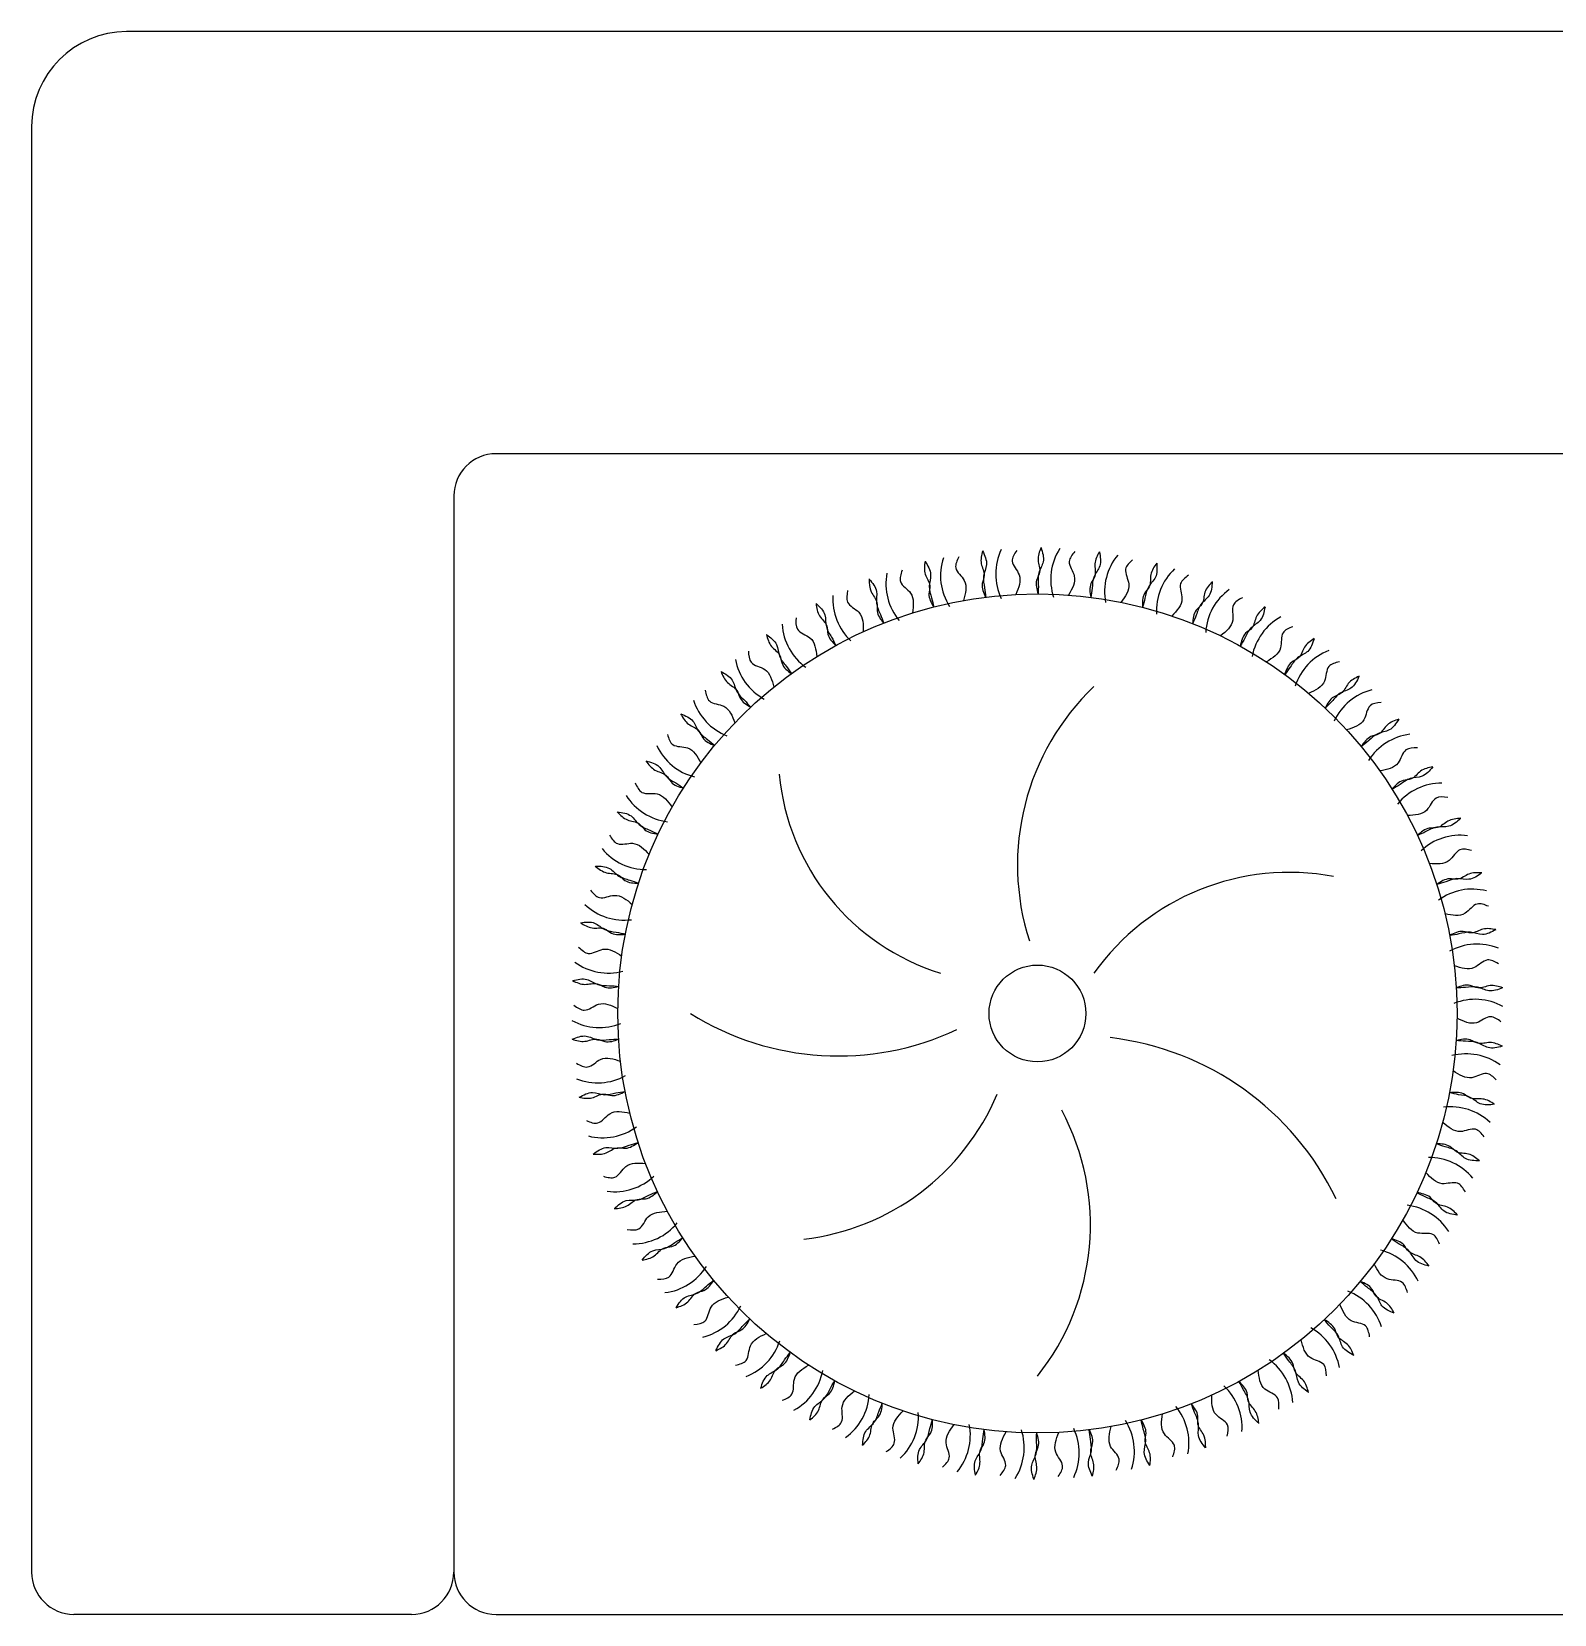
# Model space of a CAD drawing. Header units: millimetres. Extents: x -30782 to 40110, y 35885 to 73818.
# Drawn here: x -14454 to -13733, y 56395 to 57145 of the extents above; entities that cross this region are included whole.
import ezdxf

# ---------------------------------------------------------------- set-up
doc = ezdxf.new("R2010")
doc.units = ezdxf.units.MM

# ---------------------------------------------------------------- blocks, each defined once
blk = doc.blocks.new('A$C53D8033F')
for p, q in [((2818.56, 1858.82, -685.71), (858.56, 1858.82, -685.71)), ((813.56, 1813.82, -685.71), (813.56, 1128.82, -685.71)), ((1543.56, 1658.82, -685.71), (1033.56, 1658.82, -685.71)), ((1013.56, 1638.82, -685.71), (1013.56, 1128.82, -685.71)), ((993.56, 1108.82, -685.71), (833.56, 1108.82, -685.71)), ((1033.56, 1108.82, -685.71), (1543.56, 1108.82, -685.71))]:
    blk.add_line(p, q)
for radius in [198.8, 22.94]:
    blk.add_circle((1290.06, 1393.56, -685.71), radius)
for centre, radius, start, end in [((858.56, 1813.82, -685.71), 45, 90, 180), ((1033.56, 1638.82, -685.71), 20, 90, 180), ((1297.4, 1601.82, -685.71), 27.11, 154.63169, 205.36831), ((1323.45, 1599.25, -685.71), 27.11, 147.43169, 198.16831), ((1271.24, 1601.09, -685.71), 27.11, 161.83169, 212.56831), ((1348.96, 1593.45, -685.71), 27.11, 140.23169, 190.96831), ((1245.38, 1597.1, -685.71), 27.11, 169.03169, 219.76831), ((1373.55, 1584.49, -685.71), 27.11, 133.03169, 183.76831), ((1220.22, 1589.89, -685.71), 27.11, 176.23169, 226.96831), ((1396.82, 1572.52, -685.71), 27.11, 125.83169, 176.56831), ((1196.17, 1579.59, -685.71), 27.11, 183.43169, 234.16831), ((1418.41, 1557.73, -685.71), 27.11, 118.63169, 169.36831), ((1173.59, 1566.36, -685.71), 27.11, 190.63169, 241.36831), ((1437.97, 1540.35, -685.71), 27.11, 111.43169, 162.16831), ((1397.65, 1463.85, -685.71), 117.06, 133.6679, 197.87122), ((1455.2, 1520.65, -685.71), 27.11, 104.23169, 154.96831), ((1152.85, 1550.4, -685.71), 27.11, 197.83169, 248.56831), ((1469.83, 1498.95, -685.71), 27.11, 97.03169, 147.76831), ((1134.28, 1531.96, -685.71), 27.11, 205.03169, 255.76831), ((1276.61, 1517.09, -685.71), 109.36, 185.29092, 252.74967), ((1481.62, 1475.59, -685.71), 27.11, 89.83169, 140.56831), ((1118.16, 1511.35, -685.71), 27.11, 212.23169, 262.96831), ((1490.39, 1450.93, -685.71), 27.11, 82.63169, 133.36831), ((1104.75, 1488.88, -685.71), 27.11, 219.43169, 270.16831), ((1409.39, 1346.87, -685.71), 113.57, 79.35144, 144.59886), ((1496, 1425.37, -685.71), 27.11, 75.43169, 126.16831), ((1094.27, 1464.9, -685.71), 27.11, 226.63169, 277.36831), ((1498.37, 1399.31, -685.71), 27.11, 68.23169, 118.96831), ((1086.87, 1439.8, -685.71), 27.11, 233.83169, 284.56831), ((1497.44, 1373.16, -685.71), 27.11, 61.03169, 111.76831), ((1082.68, 1413.97, -685.71), 27.11, 241.03169, 291.76831), ((1195.76, 1505.47, -685.71), 132.04, 237.9414, 295.13068), ((1308.62, 1246.69, -685.71), 136.34, 25.66288, 83.32625), ((1493.25, 1347.33, -685.71), 27.11, 53.83169, 104.56831), ((1081.76, 1387.81, -685.71), 27.11, 248.23169, 298.96831), ((1166.44, 1399.23, -685.71), 113.34, 276.58188, 337.23451), ((1200.04, 1293.45, -685.71), 115.1, 321.45659, 28.14162), ((1485.85, 1322.22, -685.71), 27.11, 46.63169, 97.36831), ((1084.12, 1361.75, -685.71), 27.11, 255.43169, 306.16831), ((1475.37, 1298.25, -685.71), 27.11, 39.43169, 90.16831), ((1089.73, 1336.19, -685.71), 27.11, 262.63169, 313.36831), ((1461.96, 1275.77, -685.71), 27.11, 32.23169, 82.96831), ((1098.5, 1311.53, -685.71), 27.11, 269.83169, 320.56831), ((1445.84, 1255.16, -685.71), 27.11, 25.03169, 75.76831), ((1110.29, 1288.17, -685.71), 27.11, 277.03169, 327.76831), ((1427.27, 1236.72, -685.71), 27.11, 17.83169, 68.56831), ((1124.92, 1266.47, -685.71), 27.11, 284.23169, 334.96831), ((1142.15, 1246.78, -685.71), 27.11, 291.43169, 342.16831), ((1406.53, 1220.76, -685.71), 27.11, 10.63169, 61.36831), ((1161.71, 1229.4, -685.71), 27.11, 298.63169, 349.36831), ((1383.96, 1207.53, -685.71), 27.11, 3.43169, 54.16831), ((1359.9, 1197.23, -685.71), 27.11, 356.23169, 46.96831), ((1183.3, 1214.6, -685.71), 27.11, 305.83169, 356.56831), ((1206.57, 1202.63, -685.71), 27.11, 313.03169, 3.76831), ((1308.88, 1186.03, -685.71), 27.11, 341.83169, 32.56831), ((1334.74, 1190.02, -685.71), 27.11, 349.03169, 39.76831), ((1231.16, 1193.68, -685.71), 27.11, 320.23169, 10.96831), ((1256.68, 1187.87, -685.71), 27.11, 327.43169, 18.16831), ((1282.72, 1185.31, -685.71), 27.11, 334.63169, 25.36831), ((833.56, 1128.82, -685.71), 20, 180, 270), ((993.56, 1128.82, -685.71), 20, 270, 0), ((1033.56, 1128.82, -685.71), 20, 180, 270)]:
    blk.add_arc(centre, radius, start, end)
for points in [[(1264.06, 1612.82, -685.71), (1263.44, 1606.71, -685.71), (1264.85, 1601.08, -685.71), (1263.94, 1597.25, -685.71), (1265.45, 1590.83, -685.71)], [(1264.08, 1612.74, -685.71), (1265.92, 1606.29, -685.71), (1264.54, 1600.76, -685.71), (1265, 1595.24, -685.71), (1265.49, 1590.83, -685.71)], [(1280.22, 1612.97, -685.71), (1278.14, 1607.9, -685.71), (1281.37, 1601.45, -685.71), (1279.88, 1592.1, -685.71)], [(1291.75, 1614.35, -685.71), (1290.36, 1608.36, -685.71), (1291.06, 1602.61, -685.71), (1289.67, 1598.92, -685.71), (1290.36, 1592.36, -685.71)], [(1291.75, 1614.27, -685.71), (1292.77, 1607.64, -685.71), (1290.71, 1602.33, -685.71), (1290.47, 1596.79, -685.71), (1290.41, 1592.36, -685.71)], [(1236.79, 1607.83, -685.71), (1236.93, 1601.69, -685.71), (1239.04, 1596.29, -685.71), (1238.61, 1592.37, -685.71), (1240.92, 1586.19, -685.71)], [(1236.81, 1607.75, -685.71), (1239.45, 1601.59, -685.71), (1238.77, 1595.93, -685.71), (1239.92, 1590.5, -685.71), (1240.96, 1586.2, -685.71)], [(1252.8, 1610.01, -685.71), (1251.37, 1604.72, -685.71), (1255.38, 1598.73, -685.71), (1255.07, 1589.26, -685.71)], [(1307.79, 1612.47, -685.71), (1305.1, 1607.71, -685.71), (1307.49, 1600.9, -685.71), (1304.84, 1591.81, -685.71)], [(1319.41, 1612.4, -685.71), (1317.28, 1606.63, -685.71), (1317.25, 1600.83, -685.71), (1315.41, 1597.35, -685.71), (1315.28, 1590.75, -685.71)], [(1319.4, 1612.32, -685.71), (1319.58, 1605.61, -685.71), (1316.87, 1600.6, -685.71), (1315.94, 1595.13, -685.71), (1315.33, 1590.75, -685.71)], [(1335.09, 1608.52, -685.71), (1331.82, 1604.13, -685.71), (1333.34, 1597.08, -685.71), (1329.57, 1588.39, -685.71)], [(1346.6, 1607, -685.71), (1343.77, 1601.54, -685.71), (1343.01, 1595.79, -685.71), (1340.75, 1592.57, -685.71), (1339.79, 1586.04, -685.71)], [(1346.59, 1606.91, -685.71), (1345.93, 1600.24, -685.71), (1342.61, 1595.61, -685.71), (1341, 1590.3, -685.71), (1339.84, 1586.03, -685.71)], [(1210.35, 1599.47, -685.71), (1211.27, 1593.39, -685.71), (1214.03, 1588.29, -685.71), (1214.1, 1584.36, -685.71), (1217.16, 1578.51, -685.71)], [(1210.39, 1599.39, -685.71), (1213.78, 1593.6, -685.71), (1213.81, 1587.91, -685.71), (1215.63, 1582.67, -685.71), (1217.21, 1578.53, -685.71)], [(1225.96, 1603.63, -685.71), (1225.21, 1598.2, -685.71), (1229.94, 1592.76, -685.71), (1230.82, 1583.33, -685.71)], [(1361.68, 1601.19, -685.71), (1357.88, 1597.24, -685.71), (1358.51, 1590.05, -685.71), (1353.68, 1581.91, -685.71)], [(1372.91, 1598.23, -685.71), (1369.42, 1593.17, -685.71), (1367.94, 1587.56, -685.71), (1365.3, 1584.64, -685.71), (1363.52, 1578.29, -685.71)], [(1372.88, 1598.15, -685.71), (1371.39, 1591.61, -685.71), (1367.52, 1587.43, -685.71), (1365.26, 1582.36, -685.71), (1363.57, 1578.27, -685.71)], [(1200.14, 1593.94, -685.71), (1200.08, 1588.46, -685.71), (1205.45, 1583.66, -685.71), (1207.51, 1574.41, -685.71)], [(1387.14, 1590.57, -685.71), (1382.88, 1587.13, -685.71), (1382.6, 1579.93, -685.71), (1376.78, 1572.45, -685.71)], [(1185.17, 1587.85, -685.71), (1186.84, 1581.94, -685.71), (1190.22, 1577.23, -685.71), (1190.79, 1573.33, -685.71), (1194.55, 1567.91, -685.71)], [(1185.22, 1587.78, -685.71), (1189.31, 1582.47, -685.71), (1190.05, 1576.82, -685.71), (1192.52, 1571.85, -685.71), (1194.6, 1567.94, -685.71)], [(1397.9, 1586.23, -685.71), (1393.81, 1581.65, -685.71), (1391.64, 1576.27, -685.71), (1388.65, 1573.71, -685.71), (1386.1, 1567.62, -685.71)], [(1397.87, 1586.15, -685.71), (1395.57, 1579.85, -685.71), (1391.2, 1576.19, -685.71), (1388.33, 1571.45, -685.71), (1386.14, 1567.6, -685.71)], [(1175.73, 1581.09, -685.71), (1176.36, 1575.65, -685.71), (1182.29, 1571.55, -685.71), (1185.49, 1562.63, -685.71)], [(1411.06, 1576.85, -685.71), (1406.41, 1573.97, -685.71), (1405.23, 1566.86, -685.71), (1398.52, 1560.17, -685.71)], [(1161.65, 1573.17, -685.71), (1164.05, 1567.52, -685.71), (1167.99, 1563.27, -685.71), (1169.04, 1559.47, -685.71), (1173.46, 1554.57, -685.71)], [(1161.7, 1573.11, -685.71), (1166.42, 1568.35, -685.71), (1167.87, 1562.84, -685.71), (1170.94, 1558.22, -685.71), (1173.5, 1554.6, -685.71)], [(1421.2, 1571.19, -685.71), (1416.56, 1567.16, -685.71), (1413.74, 1562.1, -685.71), (1410.45, 1559.93, -685.71), (1407.16, 1554.21, -685.71)], [(1421.16, 1571.12, -685.71), (1418.09, 1565.16, -685.71), (1413.29, 1562.08, -685.71), (1409.85, 1557.73, -685.71), (1407.2, 1554.19, -685.71)], [(1153.13, 1565.28, -685.71), (1154.43, 1559.96, -685.71), (1160.83, 1556.64, -685.71), (1165.12, 1548.19, -685.71)], [(1433.08, 1560.24, -685.71), (1428.1, 1557.97, -685.71), (1426.04, 1551.06, -685.71), (1418.54, 1545.26, -685.71)], [(1140.15, 1555.66, -685.71), (1143.24, 1550.35, -685.71), (1147.69, 1546.63, -685.71), (1149.2, 1542.99, -685.71), (1154.2, 1538.68, -685.71)], [(1140.21, 1555.61, -685.71), (1145.49, 1551.47, -685.71), (1147.62, 1546.19, -685.71), (1151.24, 1541.99, -685.71), (1154.23, 1538.72, -685.71)], [(1442.43, 1553.36, -685.71), (1437.32, 1549.94, -685.71), (1433.89, 1545.27, -685.71), (1430.36, 1543.53, -685.71), (1426.37, 1538.27, -685.71)], [(1442.38, 1553.29, -685.71), (1438.58, 1547.76, -685.71), (1433.44, 1545.3, -685.71), (1429.48, 1541.42, -685.71), (1426.4, 1538.24, -685.71)], [(1132.69, 1546.76, -685.71), (1134.65, 1541.65, -685.71), (1141.41, 1539.16, -685.71), (1146.73, 1531.32, -685.71)], [(1452.84, 1541, -685.71), (1447.62, 1539.37, -685.71), (1444.71, 1532.77, -685.71), (1436.54, 1527.96, -685.71)], [(1121.01, 1535.6, -685.71), (1124.75, 1530.71, -685.71), (1129.62, 1527.58, -685.71), (1131.58, 1524.16, -685.71), (1137.08, 1520.51, -685.71)], [(1121.08, 1535.55, -685.71), (1126.84, 1532.11, -685.71), (1129.62, 1527.13, -685.71), (1133.74, 1523.42, -685.71), (1137.11, 1520.55, -685.71)], [(1461.26, 1533, -685.71), (1455.76, 1530.25, -685.71), (1451.77, 1526.05, -685.71), (1448.05, 1524.76, -685.71), (1443.43, 1520.05, -685.71)], [(1461.2, 1532.94, -685.71), (1456.74, 1527.93, -685.71), (1451.33, 1526.14, -685.71), (1446.91, 1522.78, -685.71), (1443.46, 1520.01, -685.71)], [(1114.73, 1525.83, -685.71), (1117.31, 1521, -685.71), (1124.34, 1519.38, -685.71), (1130.59, 1512.27, -685.71)], [(1470.04, 1519.44, -685.71), (1464.65, 1518.47, -685.71), (1460.93, 1512.29, -685.71), (1452.23, 1508.54, -685.71)], [(1104.55, 1513.29, -685.71), (1108.86, 1508.91, -685.71), (1114.09, 1506.41, -685.71), (1116.46, 1503.27, -685.71), (1122.37, 1500.34, -685.71)], [(1104.62, 1513.25, -685.71), (1110.76, 1510.56, -685.71), (1114.14, 1505.97, -685.71), (1118.69, 1502.8, -685.71), (1122.4, 1500.38, -685.71)], [(1477.38, 1510.44, -685.71), (1471.59, 1508.4, -685.71), (1467.1, 1504.73, -685.71), (1463.24, 1503.93, -685.71), (1458.07, 1499.83, -685.71)], [(1477.32, 1510.39, -685.71), (1472.27, 1505.98, -685.71), (1466.68, 1504.88, -685.71), (1461.87, 1502.11, -685.71), (1458.1, 1499.79, -685.71)], [(1099.53, 1502.81, -685.71), (1102.7, 1498.35, -685.71), (1109.87, 1497.62, -685.71), (1116.97, 1491.34, -685.71)], [(1484.4, 1495.89, -685.71), (1478.93, 1495.61, -685.71), (1474.47, 1489.94, -685.71), (1465.37, 1487.31, -685.71)], [(1091, 1489.09, -685.71), (1095.83, 1485.29, -685.71), (1101.34, 1483.47, -685.71), (1104.08, 1480.65, -685.71), (1110.31, 1478.48, -685.71)], [(1091.08, 1489.06, -685.71), (1097.51, 1487.17, -685.71), (1101.44, 1483.04, -685.71), (1106.35, 1480.46, -685.71), (1110.33, 1478.52, -685.71)], [(1490.56, 1486.04, -685.71), (1484.55, 1484.75, -685.71), (1479.63, 1481.67, -685.71), (1475.71, 1481.35, -685.71), (1470.07, 1477.93, -685.71)], [(1490.48, 1486, -685.71), (1484.92, 1482.26, -685.71), (1479.23, 1481.86, -685.71), (1474.12, 1479.72, -685.71), (1470.09, 1477.89, -685.71)], [(1087.34, 1478.07, -685.71), (1091.04, 1474.04, -685.71), (1098.25, 1474.21, -685.71), (1106.08, 1468.88, -685.71)], [(1495.69, 1470.72, -685.71), (1490.23, 1471.13, -685.71), (1485.09, 1466.07, -685.71), (1475.73, 1464.6, -685.71)], [(1080.6, 1463.39, -685.71), (1085.87, 1460.23, -685.71), (1091.56, 1459.1, -685.71), (1094.63, 1456.65, -685.71), (1101.09, 1455.28, -685.71)], [(1080.68, 1463.37, -685.71), (1087.3, 1462.29, -685.71), (1091.71, 1458.69, -685.71), (1096.91, 1456.75, -685.71), (1101.1, 1455.33, -685.71)], [(1500.57, 1460.19, -685.71), (1494.44, 1459.65, -685.71), (1489.18, 1457.21, -685.71), (1485.25, 1457.39, -685.71), (1479.22, 1454.71, -685.71)], [(1500.49, 1460.16, -685.71), (1494.5, 1457.14, -685.71), (1488.81, 1457.46, -685.71), (1483.47, 1455.97, -685.71), (1479.24, 1454.66, -685.71)], [(1078.35, 1452, -685.71), (1082.53, 1448.46, -685.71), (1089.66, 1449.54, -685.71), (1098.09, 1445.23, -685.71)], [(1503.74, 1444.34, -685.71), (1498.37, 1445.43, -685.71), (1492.64, 1441.05, -685.71), (1483.17, 1440.77, -685.71)], [(1073.5, 1436.59, -685.71), (1079.12, 1434.11, -685.71), (1084.91, 1433.71, -685.71), (1088.27, 1431.66, -685.71), (1094.84, 1431.11, -685.71)], [(1073.58, 1436.58, -685.71), (1080.28, 1436.34, -685.71), (1085.11, 1433.32, -685.71), (1090.51, 1432.05, -685.71), (1094.85, 1431.16, -685.71)], [(1507.26, 1433.28, -685.71), (1501.12, 1433.52, -685.71), (1495.59, 1431.76, -685.71), (1491.71, 1432.43, -685.71), (1485.39, 1430.52, -685.71)], [(1507.18, 1433.26, -685.71), (1500.86, 1431.01, -685.71), (1495.25, 1432.05, -685.71), (1489.76, 1431.24, -685.71), (1485.4, 1430.47, -685.71)], [(1072.7, 1425.01, -685.71), (1077.28, 1422.02, -685.71), (1084.22, 1423.98, -685.71), (1093.13, 1420.76, -685.71)], [(1508.42, 1417.16, -685.71), (1503.23, 1418.92, -685.71), (1497, 1415.29, -685.71), (1487.57, 1416.19, -685.71)], [(1069.9, 1409.11, -685.71), (1076.58, 1409.71, -685.71), (1081.75, 1407.32, -685.71), (1087.26, 1406.73, -685.71), (1091.68, 1406.39, -685.71)], [(1069.81, 1409.11, -685.71), (1075.7, 1407.35, -685.71), (1081.49, 1407.68, -685.71), (1085.08, 1406.07, -685.71), (1091.68, 1406.35, -685.71)], [(1510.52, 1405.74, -685.71), (1504.46, 1406.75, -685.71), (1498.76, 1405.7, -685.71), (1494.99, 1406.85, -685.71), (1488.49, 1405.74, -685.71)], [(1510.44, 1405.73, -685.71), (1503.89, 1404.3, -685.71), (1498.46, 1406.02, -685.71), (1492.91, 1405.91, -685.71), (1488.49, 1405.69, -685.71)], [(1070.47, 1397.51, -685.71), (1075.39, 1395.12, -685.71), (1082.03, 1397.94, -685.71), (1091.28, 1395.86, -685.71)], [(1509.65, 1389.61, -685.71), (1504.73, 1392, -685.71), (1498.09, 1389.18, -685.71), (1488.85, 1391.26, -685.71)], [(1069.6, 1381.38, -685.71), (1075.66, 1380.37, -685.71), (1081.37, 1381.43, -685.71), (1085.13, 1380.28, -685.71), (1091.64, 1381.38, -685.71)], [(1069.68, 1381.39, -685.71), (1076.24, 1382.83, -685.71), (1081.67, 1381.1, -685.71), (1087.21, 1381.21, -685.71), (1091.63, 1381.43, -685.71)], [(1510.23, 1378.02, -685.71), (1503.55, 1377.41, -685.71), (1498.38, 1379.81, -685.71), (1492.86, 1380.39, -685.71), (1488.44, 1380.73, -685.71)], [(1510.31, 1378.02, -685.71), (1504.42, 1379.77, -685.71), (1498.63, 1379.44, -685.71), (1495.04, 1381.06, -685.71), (1488.45, 1380.78, -685.71)], [(1071.7, 1369.96, -685.71), (1076.89, 1368.21, -685.71), (1083.12, 1371.83, -685.71), (1092.56, 1370.93, -685.71)], [(1507.43, 1362.12, -685.71), (1502.84, 1365.11, -685.71), (1495.9, 1363.14, -685.71), (1486.99, 1366.36, -685.71)], [(1072.87, 1353.84, -685.71), (1079.01, 1353.61, -685.71), (1084.53, 1355.37, -685.71), (1088.41, 1354.7, -685.71), (1094.73, 1356.61, -685.71)], [(1072.95, 1353.87, -685.71), (1079.27, 1356.11, -685.71), (1084.87, 1355.08, -685.71), (1090.36, 1355.89, -685.71), (1094.72, 1356.66, -685.71)], [(1506.54, 1350.54, -685.71), (1499.84, 1350.78, -685.71), (1495.01, 1353.81, -685.71), (1489.61, 1355.08, -685.71), (1485.27, 1355.97, -685.71)], [(1506.63, 1350.53, -685.71), (1501, 1353.02, -685.71), (1495.22, 1353.41, -685.71), (1491.86, 1355.46, -685.71), (1485.28, 1356.01, -685.71)], [(1076.38, 1342.78, -685.71), (1081.75, 1341.69, -685.71), (1087.48, 1346.07, -685.71), (1096.95, 1346.35, -685.71)], [(1501.77, 1335.12, -685.71), (1497.6, 1338.66, -685.71), (1490.47, 1337.58, -685.71), (1482.03, 1341.9, -685.71)], [(1079.56, 1326.94, -685.71), (1085.68, 1327.47, -685.71), (1090.94, 1329.91, -685.71), (1094.87, 1329.73, -685.71), (1100.9, 1332.42, -685.71)], [(1079.63, 1326.97, -685.71), (1085.62, 1329.99, -685.71), (1091.31, 1329.66, -685.71), (1096.66, 1331.15, -685.71), (1100.89, 1332.46, -685.71)], [(1499.44, 1323.75, -685.71), (1492.82, 1324.83, -685.71), (1488.41, 1328.43, -685.71), (1483.21, 1330.37, -685.71), (1479.02, 1331.8, -685.71)], [(1499.52, 1323.73, -685.71), (1494.26, 1326.9, -685.71), (1488.57, 1328.02, -685.71), (1485.49, 1330.47, -685.71), (1479.04, 1331.84, -685.71)], [(1084.43, 1316.4, -685.71), (1089.89, 1315.99, -685.71), (1095.03, 1321.05, -685.71), (1104.39, 1322.52, -685.71)], [(1492.78, 1309.05, -685.71), (1489.08, 1313.08, -685.71), (1481.87, 1312.91, -685.71), (1474.04, 1318.24, -685.71)], [(1089.57, 1301.08, -685.71), (1095.57, 1302.38, -685.71), (1100.49, 1305.45, -685.71), (1104.41, 1305.77, -685.71), (1110.06, 1309.19, -685.71)], [(1089.64, 1301.12, -685.71), (1095.2, 1304.87, -685.71), (1100.89, 1305.26, -685.71), (1106, 1307.4, -685.71), (1110.03, 1309.24, -685.71)], [(1489.04, 1298.06, -685.71), (1482.61, 1299.96, -685.71), (1478.68, 1304.09, -685.71), (1473.77, 1306.66, -685.71), (1469.79, 1308.6, -685.71)], [(1489.12, 1298.03, -685.71), (1484.29, 1301.83, -685.71), (1478.79, 1303.66, -685.71), (1476.04, 1306.48, -685.71), (1469.81, 1308.64, -685.71)], [(1095.73, 1291.24, -685.71), (1101.19, 1291.51, -685.71), (1105.66, 1297.18, -685.71), (1114.76, 1299.81, -685.71)], [(1480.59, 1284.31, -685.71), (1477.42, 1288.78, -685.71), (1470.25, 1289.51, -685.71), (1463.15, 1295.78, -685.71)], [(1102.74, 1276.68, -685.71), (1108.54, 1278.72, -685.71), (1113.03, 1282.39, -685.71), (1116.88, 1283.19, -685.71), (1122.05, 1287.3, -685.71)], [(1102.81, 1276.73, -685.71), (1107.86, 1281.14, -685.71), (1113.45, 1282.24, -685.71), (1118.25, 1285.02, -685.71), (1122.02, 1287.34, -685.71)], [(1475.5, 1273.87, -685.71), (1469.36, 1276.56, -685.71), (1465.98, 1281.15, -685.71), (1461.43, 1284.32, -685.71), (1457.72, 1286.74, -685.71)], [(1475.58, 1273.83, -685.71), (1471.26, 1278.21, -685.71), (1466.03, 1280.71, -685.71), (1463.66, 1283.85, -685.71), (1457.75, 1286.79, -685.71)], [(1110.08, 1267.69, -685.71), (1115.47, 1268.65, -685.71), (1119.19, 1274.83, -685.71), (1127.89, 1278.58, -685.71)], [(1465.39, 1261.29, -685.71), (1462.81, 1266.12, -685.71), (1455.79, 1267.74, -685.71), (1449.53, 1274.86, -685.71)], [(1118.87, 1254.12, -685.71), (1124.36, 1256.87, -685.71), (1128.36, 1261.08, -685.71), (1132.08, 1262.36, -685.71), (1136.69, 1267.08, -685.71)], [(1118.93, 1254.18, -685.71), (1123.38, 1259.19, -685.71), (1128.79, 1260.99, -685.71), (1133.21, 1264.34, -685.71), (1136.66, 1267.11, -685.71)], [(1459.04, 1251.58, -685.71), (1453.28, 1255.01, -685.71), (1450.51, 1259.99, -685.71), (1446.39, 1263.7, -685.71), (1443.01, 1266.57, -685.71)], [(1459.11, 1251.53, -685.71), (1455.38, 1256.41, -685.71), (1450.5, 1259.55, -685.71), (1448.54, 1262.96, -685.71), (1443.04, 1266.61, -685.71)], [(1127.28, 1246.12, -685.71), (1132.51, 1247.75, -685.71), (1135.42, 1254.35, -685.71), (1143.58, 1259.16, -685.71)], [(1447.43, 1240.36, -685.71), (1445.48, 1245.47, -685.71), (1438.71, 1247.96, -685.71), (1433.39, 1255.81, -685.71)], [(1137.69, 1233.77, -685.71), (1142.8, 1237.18, -685.71), (1146.24, 1241.85, -685.71), (1149.77, 1243.59, -685.71), (1153.76, 1248.85, -685.71)], [(1137.75, 1233.83, -685.71), (1141.54, 1239.36, -685.71), (1146.68, 1241.82, -685.71), (1150.64, 1245.7, -685.71), (1153.72, 1248.89, -685.71)], [(1439.91, 1231.52, -685.71), (1434.63, 1235.65, -685.71), (1432.5, 1240.93, -685.71), (1428.88, 1245.13, -685.71), (1425.89, 1248.4, -685.71)], [(1439.97, 1231.46, -685.71), (1436.88, 1236.77, -685.71), (1432.44, 1240.49, -685.71), (1430.92, 1244.13, -685.71), (1425.93, 1248.44, -685.71)], [(1147.04, 1226.88, -685.71), (1152.02, 1229.15, -685.71), (1154.08, 1236.06, -685.71), (1161.58, 1241.86, -685.71)], [(1426.99, 1221.84, -685.71), (1425.69, 1227.16, -685.71), (1419.29, 1230.48, -685.71), (1415, 1238.93, -685.71)], [(1158.92, 1215.93, -685.71), (1163.56, 1219.96, -685.71), (1166.38, 1225.03, -685.71), (1169.67, 1227.19, -685.71), (1172.97, 1232.91, -685.71)], [(1158.97, 1216, -685.71), (1162.04, 1221.96, -685.71), (1166.83, 1225.05, -685.71), (1170.28, 1229.39, -685.71), (1172.93, 1232.94, -685.71)], [(1418.42, 1214.01, -685.71), (1413.7, 1218.77, -685.71), (1412.25, 1224.29, -685.71), (1409.18, 1228.91, -685.71), (1406.63, 1232.52, -685.71)], [(1418.48, 1213.95, -685.71), (1416.08, 1219.61, -685.71), (1412.13, 1223.86, -685.71), (1411.08, 1227.65, -685.71), (1406.67, 1232.55, -685.71)], [(1169.06, 1210.27, -685.71), (1173.72, 1213.15, -685.71), (1174.9, 1220.26, -685.71), (1181.6, 1226.96, -685.71)], [(1404.39, 1206.03, -685.71), (1403.77, 1211.47, -685.71), (1397.83, 1215.57, -685.71), (1394.63, 1224.49, -685.71)], [(1182.22, 1200.89, -685.71), (1186.32, 1205.47, -685.71), (1188.48, 1210.85, -685.71), (1191.47, 1213.42, -685.71), (1194.03, 1219.5, -685.71)], [(1182.25, 1200.97, -685.71), (1184.55, 1207.27, -685.71), (1188.92, 1210.93, -685.71), (1191.8, 1215.67, -685.71), (1193.98, 1219.52, -685.71)], [(1394.91, 1199.34, -685.71), (1390.82, 1204.66, -685.71), (1390.07, 1210.31, -685.71), (1387.61, 1215.28, -685.71), (1385.52, 1219.18, -685.71)], [(1394.95, 1199.27, -685.71), (1393.28, 1205.18, -685.71), (1389.9, 1209.9, -685.71), (1389.34, 1213.79, -685.71), (1385.57, 1219.21, -685.71)], [(1192.99, 1196.55, -685.71), (1197.25, 1199.99, -685.71), (1197.52, 1207.2, -685.71), (1203.34, 1214.68, -685.71)], [(1207.22, 1188.9, -685.71), (1210.71, 1193.95, -685.71), (1212.18, 1199.56, -685.71), (1214.83, 1202.48, -685.71), (1216.6, 1208.84, -685.71)], [(1207.24, 1188.98, -685.71), (1208.73, 1195.52, -685.71), (1212.61, 1199.69, -685.71), (1214.87, 1204.76, -685.71), (1216.55, 1208.85, -685.71)], [(1369.74, 1187.73, -685.71), (1366.35, 1193.52, -685.71), (1366.31, 1199.22, -685.71), (1364.49, 1204.46, -685.71), (1362.92, 1208.6, -685.71)], [(1369.77, 1187.66, -685.71), (1368.86, 1193.73, -685.71), (1366.09, 1198.83, -685.71), (1366.02, 1202.77, -685.71), (1362.96, 1208.61, -685.71)], [(1379.98, 1193.18, -685.71), (1380.05, 1198.66, -685.71), (1374.67, 1203.47, -685.71), (1372.62, 1212.72, -685.71)], [(1218.44, 1185.94, -685.71), (1222.24, 1189.88, -685.71), (1221.61, 1197.07, -685.71), (1226.45, 1205.22, -685.71)], [(1233.54, 1180.21, -685.71), (1234.2, 1186.88, -685.71), (1237.52, 1191.51, -685.71), (1239.12, 1196.82, -685.71), (1240.28, 1201.1, -685.71)], [(1233.52, 1180.13, -685.71), (1236.35, 1185.58, -685.71), (1237.11, 1191.33, -685.71), (1239.37, 1194.56, -685.71), (1240.33, 1201.08, -685.71)], [(1343.31, 1179.37, -685.71), (1340.67, 1185.54, -685.71), (1341.35, 1191.19, -685.71), (1340.2, 1196.62, -685.71), (1339.16, 1200.92, -685.71)], [(1343.34, 1179.29, -685.71), (1343.19, 1185.43, -685.71), (1341.09, 1190.84, -685.71), (1341.51, 1194.75, -685.71), (1339.21, 1200.93, -685.71)], [(1354.16, 1183.49, -685.71), (1354.91, 1188.92, -685.71), (1350.18, 1194.36, -685.71), (1349.3, 1203.8, -685.71)], [(1245.03, 1178.6, -685.71), (1248.3, 1182.99, -685.71), (1246.78, 1190.04, -685.71), (1250.55, 1198.73, -685.71)], [(1260.72, 1174.81, -685.71), (1260.54, 1181.51, -685.71), (1263.25, 1186.52, -685.71), (1264.18, 1191.99, -685.71), (1264.8, 1196.38, -685.71)], [(1260.72, 1174.72, -685.71), (1262.84, 1180.49, -685.71), (1262.88, 1186.29, -685.71), (1264.71, 1189.77, -685.71), (1264.85, 1196.37, -685.71)], [(1272.33, 1174.65, -685.71), (1275.02, 1179.42, -685.71), (1272.63, 1186.22, -685.71), (1275.28, 1195.31, -685.71)], [(1288.37, 1172.85, -685.71), (1287.35, 1179.48, -685.71), (1289.41, 1184.79, -685.71), (1289.65, 1190.34, -685.71), (1289.71, 1194.76, -685.71)], [(1288.38, 1172.77, -685.71), (1289.76, 1178.76, -685.71), (1289.07, 1184.52, -685.71), (1290.45, 1188.2, -685.71), (1289.76, 1194.76, -685.71)], [(1299.91, 1174.15, -685.71), (1301.98, 1179.22, -685.71), (1298.75, 1185.67, -685.71), (1300.25, 1195.03, -685.71)], [(1316.05, 1174.38, -685.71), (1314.2, 1180.83, -685.71), (1315.59, 1186.36, -685.71), (1315.12, 1191.89, -685.71), (1314.63, 1196.29, -685.71)], [(1316.06, 1174.3, -685.71), (1316.68, 1180.42, -685.71), (1315.28, 1186.04, -685.71), (1316.19, 1189.87, -685.71), (1314.68, 1196.29, -685.71)], [(1327.33, 1177.12, -685.71), (1328.75, 1182.4, -685.71), (1324.74, 1188.4, -685.71), (1325.05, 1197.87, -685.71)]]:
    blk.add_spline(points, degree=3)

msp = doc.modelspace()

# ---------------------------------------------------------------- block references
msp.add_blockref('A$C53D8033F', (-15267.73, 55286.1))

doc.saveas('drawing.dxf')
